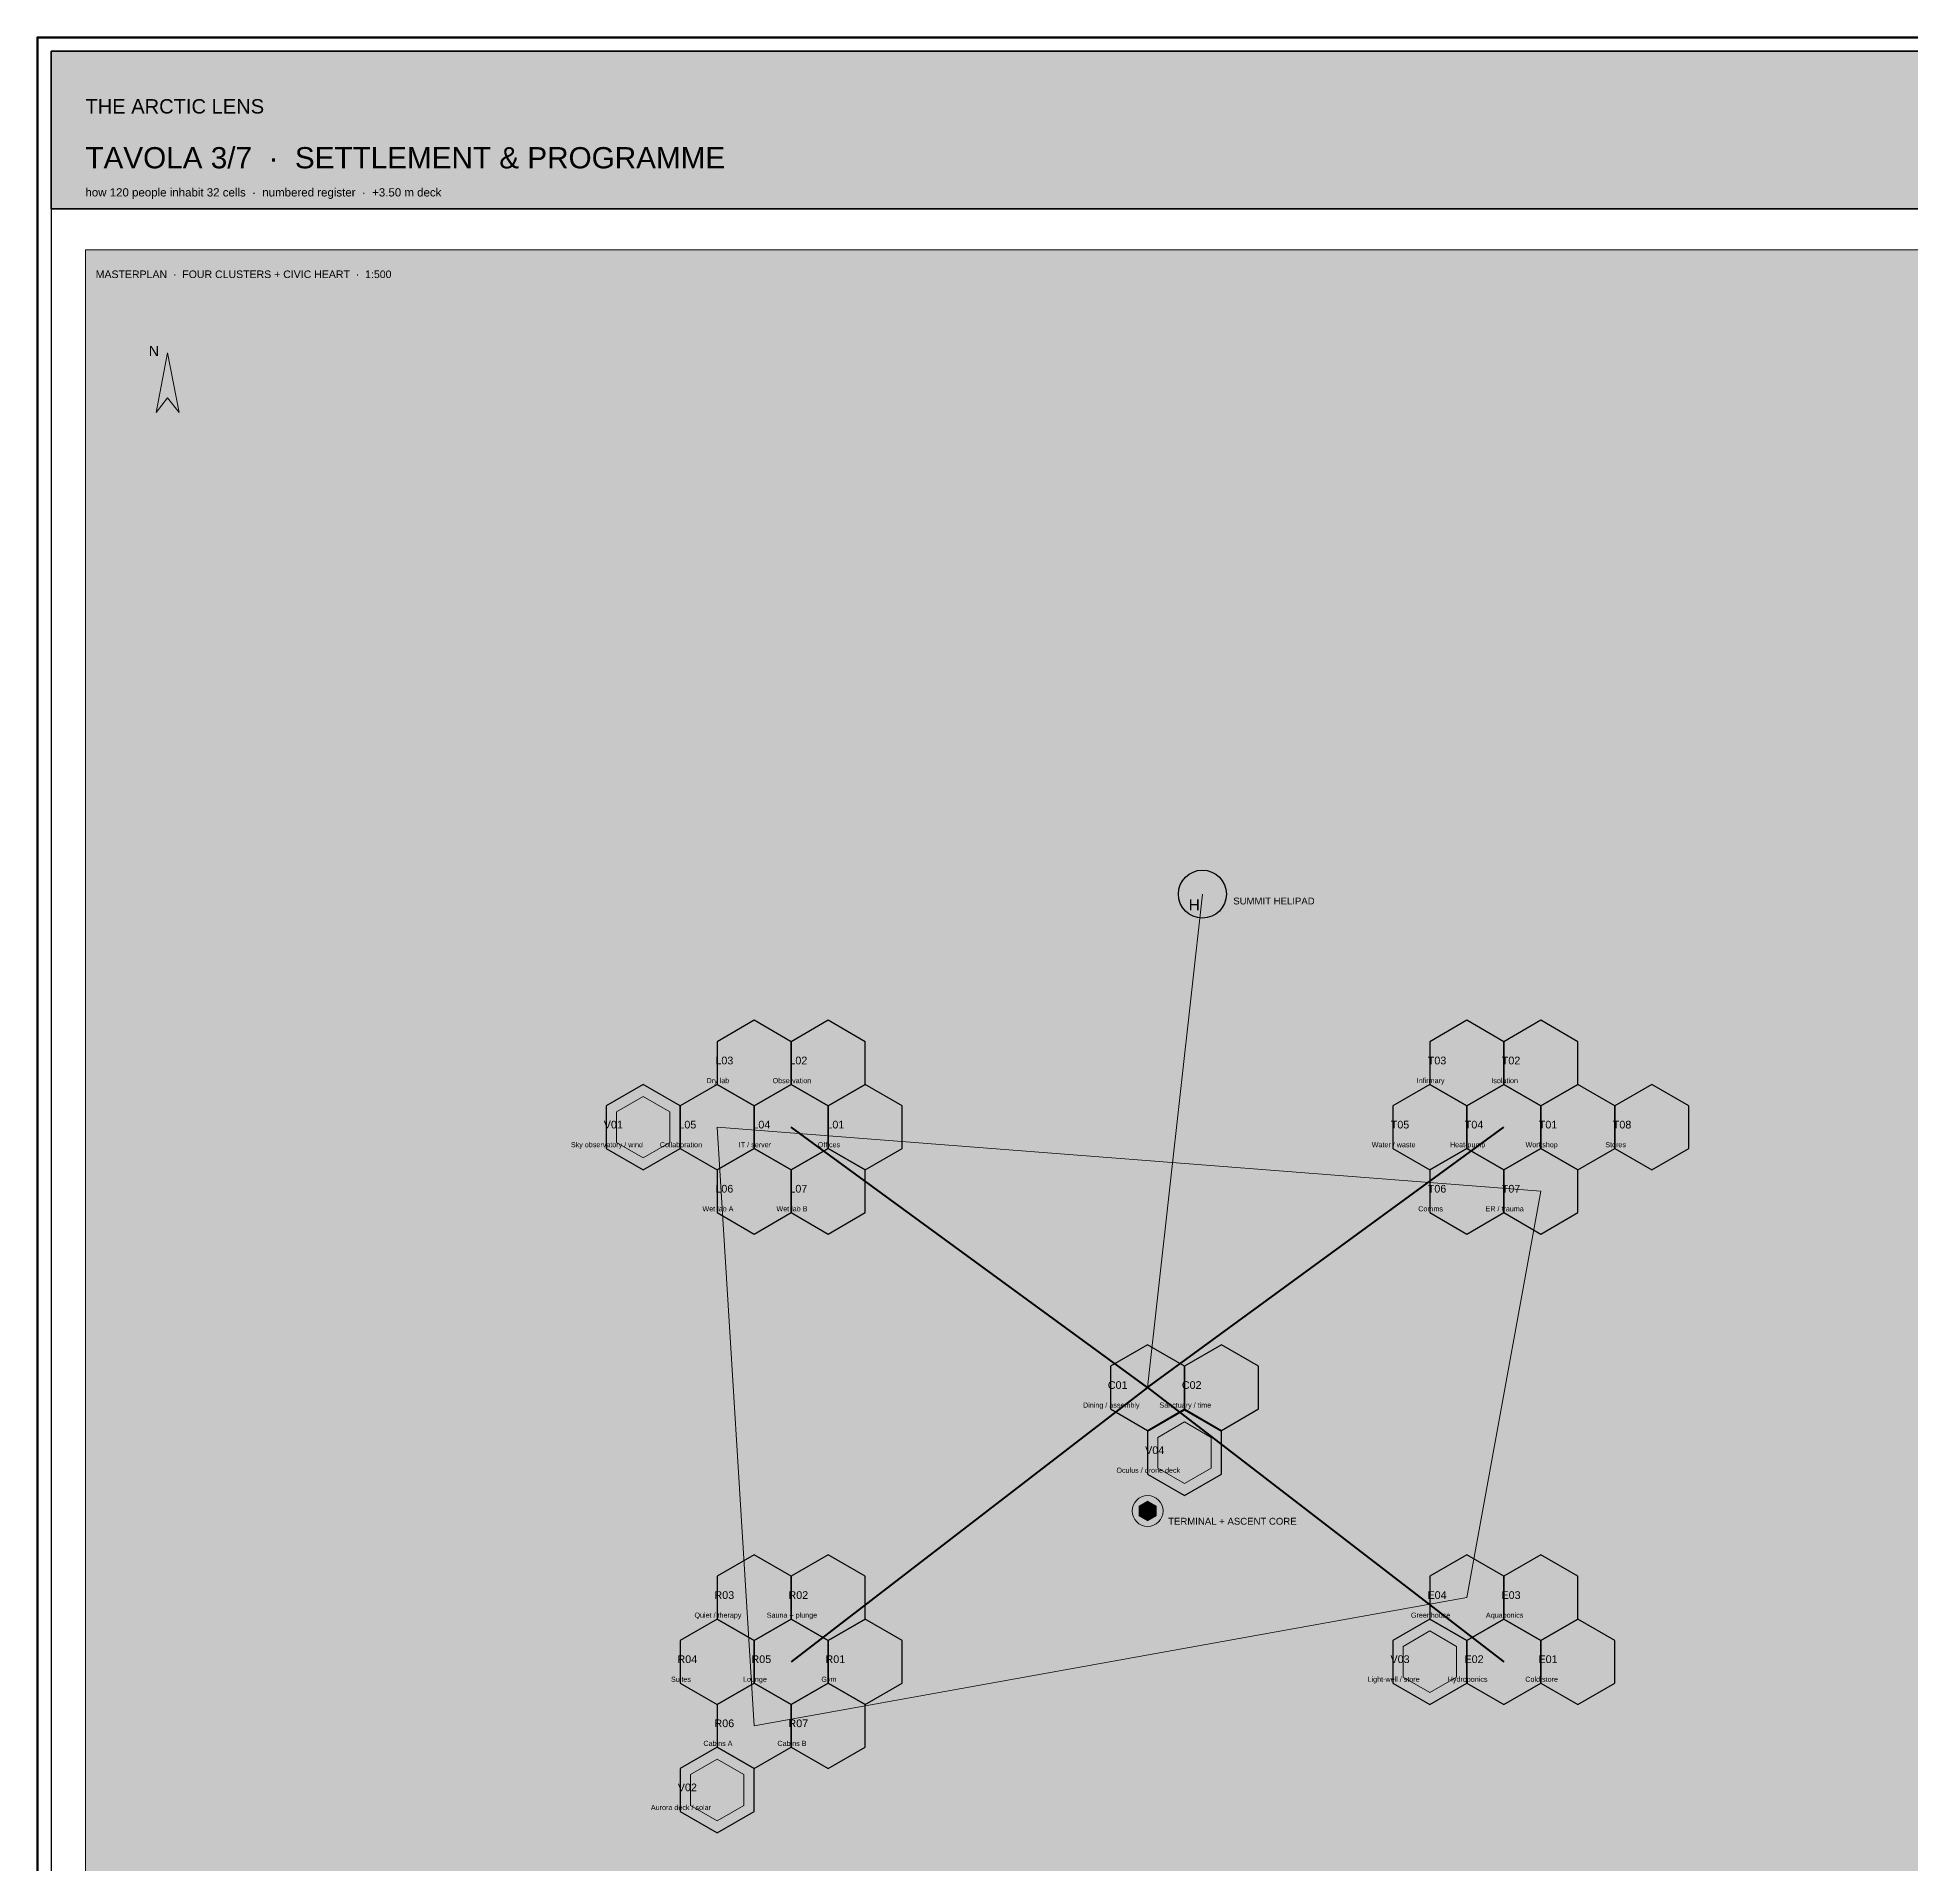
# Model space of a CAD drawing. Header units: millimetres. Extents: x 0 to 4200, y -1100 to 900.
# Drawn here: x 2200 to 2747, y 367 to 900 of the extents above; entities that cross this region are included whole.
import ezdxf

# ---------------------------------------------------------------- set-up
doc = ezdxf.new("R2010")
doc.units = ezdxf.units.MM
for name, color, linetype, lineweight, true_color in [('A-ANNO', 7, 'Continuous', 18, 0x20242a), ('A-HATCH', 7, 'Continuous', 9, 0xb4bac0), ('A-SHEET', 7, 'Continuous', 50, 0x142030), ('A-TITL', 7, 'Continuous', 35, 0x142030), ('A-WALL', 7, 'Continuous', 40, 0x20242a), ('C-AIR', 7, 'Continuous', 25, 0xc83c78), ('P-C', 7, 'Continuous', 25, 0xa0a5aa), ('P-E', 7, 'Continuous', 25, 0xaac346), ('P-H', 7, 'Continuous', 25, 0xe682aa), ('P-L', 7, 'Continuous', 25, 0xe88c32), ('P-R', 7, 'Continuous', 25, 0x4691d2), ('P-V', 7, 'Continuous', 25, 0xebaa2d)]:
    doc.layers.add(name, color=color, linetype=linetype, lineweight=lineweight, true_color=true_color)
doc.styles.add('ANNO', font='Arial.ttf')
doc.styles.add('TITLE', font='Arial.ttf')

msp = doc.modelspace()

# ---------------------------------------------------------------- hatches: boundary and pattern name
at = {"layer": 'A-HATCH', "true_color": 0x142030}
h = msp.add_hatch(color=7, dxfattribs=at)
h.dxf.hatch_style = 1
h.paths.add_polyline_path([(2204, 850), (3096, 850), (3096, 896), (2204, 896)])
at = {"layer": 'A-HATCH', "true_color": 0xfcfdfe}
h = msp.add_hatch(color=7, dxfattribs=at)
h.dxf.hatch_style = 1
h.paths.add_polyline_path([(2214, 246), (2834, 246), (2834, 838), (2214, 838)])
at = {"layer": 'A-HATCH', "true_color": 0x142030}
h = msp.add_hatch(color=7, dxfattribs=at)
h.dxf.hatch_style = 1
h.paths.add_polyline_path([(2238, 808), (2234.64, 790.6), (2238, 794.8)])
at = {"layer": 'A-HATCH', "true_color": 0xabcdea}
h = msp.add_hatch(color=7, dxfattribs=at)
h.dxf.hatch_style = 1
h.paths.add_polyline_path([(2420, 606.94), (2409.2, 613.18), (2398.4, 606.94), (2398.4, 594.47), (2409.2, 588.24), (2420, 594.47)])
h = msp.add_hatch(color=7, dxfattribs=at)
h.dxf.hatch_style = 1
h.paths.add_polyline_path([(2441.6, 606.94), (2430.8, 613.18), (2420, 606.94), (2420, 594.47), (2430.8, 588.24), (2441.6, 594.47)])
at = {"layer": 'A-HATCH', "true_color": 0xf4cba2}
h = msp.add_hatch(color=7, dxfattribs=at)
h.dxf.hatch_style = 1
h.paths.add_polyline_path([(2628, 606.94), (2617.2, 613.18), (2606.4, 606.94), (2606.4, 594.47), (2617.2, 588.24), (2628, 594.47)])
h = msp.add_hatch(color=7, dxfattribs=at)
h.dxf.hatch_style = 1
h.paths.add_polyline_path([(2649.6, 606.94), (2638.8, 613.18), (2628, 606.94), (2628, 594.47), (2638.8, 588.24), (2649.6, 594.47)])
at = {"layer": 'A-HATCH', "true_color": 0xf6d8a0}
h = msp.add_hatch(color=7, dxfattribs=at)
h.dxf.hatch_style = 1
h.paths.add_polyline_path([(2387.6, 588.24), (2376.8, 594.47), (2366, 588.24), (2366, 575.76), (2376.8, 569.53), (2387.6, 575.76)])
at = {"layer": 'A-HATCH', "true_color": 0xabcdea}
h = msp.add_hatch(color=7, dxfattribs=at)
h.dxf.hatch_style = 1
h.paths.add_polyline_path([(2409.2, 588.24), (2398.4, 594.47), (2387.6, 588.24), (2387.6, 575.76), (2398.4, 569.53), (2409.2, 575.76)])
h = msp.add_hatch(color=7, dxfattribs=at)
h.dxf.hatch_style = 1
h.paths.add_polyline_path([(2430.8, 588.24), (2420, 594.47), (2409.2, 588.24), (2409.2, 575.76), (2420, 569.53), (2430.8, 575.76)])
h = msp.add_hatch(color=7, dxfattribs=at)
h.dxf.hatch_style = 1
h.paths.add_polyline_path([(2452.4, 588.24), (2441.6, 594.47), (2430.8, 588.24), (2430.8, 575.76), (2441.6, 569.53), (2452.4, 575.76)])
at = {"layer": 'A-HATCH', "true_color": 0xf4cba2}
h = msp.add_hatch(color=7, dxfattribs=at)
h.dxf.hatch_style = 1
h.paths.add_polyline_path([(2617.2, 588.24), (2606.4, 594.47), (2595.6, 588.24), (2595.6, 575.76), (2606.4, 569.53), (2617.2, 575.76)])
h = msp.add_hatch(color=7, dxfattribs=at)
h.dxf.hatch_style = 1
h.paths.add_polyline_path([(2638.8, 588.24), (2628, 594.47), (2617.2, 588.24), (2617.2, 575.76), (2628, 569.53), (2638.8, 575.76)])
h = msp.add_hatch(color=7, dxfattribs=at)
h.dxf.hatch_style = 1
h.paths.add_polyline_path([(2660.4, 588.24), (2649.6, 594.47), (2638.8, 588.24), (2638.8, 575.76), (2649.6, 569.53), (2660.4, 575.76)])
h = msp.add_hatch(color=7, dxfattribs=at)
h.dxf.hatch_style = 1
h.paths.add_polyline_path([(2682, 588.24), (2671.2, 594.47), (2660.4, 588.24), (2660.4, 575.76), (2671.2, 569.53), (2682, 575.76)])
at = {"layer": 'A-HATCH', "true_color": 0xabcdea}
h = msp.add_hatch(color=7, dxfattribs=at)
h.dxf.hatch_style = 1
h.paths.add_polyline_path([(2420, 569.53), (2409.2, 575.76), (2398.4, 569.53), (2398.4, 557.06), (2409.2, 550.82), (2420, 557.06)])
h = msp.add_hatch(color=7, dxfattribs=at)
h.dxf.hatch_style = 1
h.paths.add_polyline_path([(2441.6, 569.53), (2430.8, 575.76), (2420, 569.53), (2420, 557.06), (2430.8, 550.82), (2441.6, 557.06)])
at = {"layer": 'A-HATCH', "true_color": 0xf4cba2}
h = msp.add_hatch(color=7, dxfattribs=at)
h.dxf.hatch_style = 1
h.paths.add_polyline_path([(2628, 569.53), (2617.2, 575.76), (2606.4, 569.53), (2606.4, 557.06), (2617.2, 550.82), (2628, 557.06)])
h = msp.add_hatch(color=7, dxfattribs=at)
h.dxf.hatch_style = 1
h.paths.add_polyline_path([(2649.6, 569.53), (2638.8, 575.76), (2628, 569.53), (2628, 557.06), (2638.8, 550.82), (2649.6, 557.06)])
at = {"layer": 'A-HATCH', "true_color": 0xd4d6d8}
h = msp.add_hatch(color=7, dxfattribs=at)
h.dxf.hatch_style = 1
h.paths.add_polyline_path([(2534.8, 512.24), (2524, 518.47), (2513.2, 512.24), (2513.2, 499.76), (2524, 493.53), (2534.8, 499.76)])
h = msp.add_hatch(color=7, dxfattribs=at)
h.dxf.hatch_style = 1
h.paths.add_polyline_path([(2556.4, 512.24), (2545.6, 518.47), (2534.8, 512.24), (2534.8, 499.76), (2545.6, 493.53), (2556.4, 499.76)])
at = {"layer": 'A-HATCH', "true_color": 0xf6d8a0}
h = msp.add_hatch(color=7, dxfattribs=at)
h.dxf.hatch_style = 1
h.paths.add_polyline_path([(2545.6, 493.23), (2534.8, 499.46), (2524, 493.23), (2524, 480.76), (2534.8, 474.52), (2545.6, 480.76)])
at = {"layer": 'A-HATCH', "true_color": 0x142030}
h = msp.add_hatch(color=7, dxfattribs=at)
h.dxf.hatch_style = 1
h.paths.add_polyline_path([(2526.6, 471.5), (2524, 473), (2521.4, 471.5), (2521.4, 468.5), (2524, 467), (2526.6, 468.5), (2526.6, 471.5), (2524, 473)])
at = {"layer": 'A-HATCH', "true_color": 0xf3c6d8}
h = msp.add_hatch(color=7, dxfattribs=at)
h.dxf.hatch_style = 1
h.paths.add_polyline_path([(2420, 450.94), (2409.2, 457.18), (2398.4, 450.94), (2398.4, 438.47), (2409.2, 432.24), (2420, 438.47)])
h = msp.add_hatch(color=7, dxfattribs=at)
h.dxf.hatch_style = 1
h.paths.add_polyline_path([(2441.6, 450.94), (2430.8, 457.18), (2420, 450.94), (2420, 438.47), (2430.8, 432.24), (2441.6, 438.47)])
at = {"layer": 'A-HATCH', "true_color": 0xd8e4ab}
h = msp.add_hatch(color=7, dxfattribs=at)
h.dxf.hatch_style = 1
h.paths.add_polyline_path([(2628, 450.94), (2617.2, 457.18), (2606.4, 450.94), (2606.4, 438.47), (2617.2, 432.24), (2628, 438.47)])
h = msp.add_hatch(color=7, dxfattribs=at)
h.dxf.hatch_style = 1
h.paths.add_polyline_path([(2649.6, 450.94), (2638.8, 457.18), (2628, 450.94), (2628, 438.47), (2638.8, 432.24), (2649.6, 438.47)])
at = {"layer": 'A-HATCH', "true_color": 0xf3c6d8}
h = msp.add_hatch(color=7, dxfattribs=at)
h.dxf.hatch_style = 1
h.paths.add_polyline_path([(2409.2, 432.24), (2398.4, 438.47), (2387.6, 432.24), (2387.6, 419.76), (2398.4, 413.53), (2409.2, 419.76)])
h = msp.add_hatch(color=7, dxfattribs=at)
h.dxf.hatch_style = 1
h.paths.add_polyline_path([(2430.8, 432.24), (2420, 438.47), (2409.2, 432.24), (2409.2, 419.76), (2420, 413.53), (2430.8, 419.76)])
h = msp.add_hatch(color=7, dxfattribs=at)
h.dxf.hatch_style = 1
h.paths.add_polyline_path([(2452.4, 432.24), (2441.6, 438.47), (2430.8, 432.24), (2430.8, 419.76), (2441.6, 413.53), (2452.4, 419.76)])
at = {"layer": 'A-HATCH', "true_color": 0xf6d8a0}
h = msp.add_hatch(color=7, dxfattribs=at)
h.dxf.hatch_style = 1
h.paths.add_polyline_path([(2617.2, 432.24), (2606.4, 438.47), (2595.6, 432.24), (2595.6, 419.76), (2606.4, 413.53), (2617.2, 419.76)])
at = {"layer": 'A-HATCH', "true_color": 0xd8e4ab}
h = msp.add_hatch(color=7, dxfattribs=at)
h.dxf.hatch_style = 1
h.paths.add_polyline_path([(2638.8, 432.24), (2628, 438.47), (2617.2, 432.24), (2617.2, 419.76), (2628, 413.53), (2638.8, 419.76)])
h = msp.add_hatch(color=7, dxfattribs=at)
h.dxf.hatch_style = 1
h.paths.add_polyline_path([(2660.4, 432.24), (2649.6, 438.47), (2638.8, 432.24), (2638.8, 419.76), (2649.6, 413.53), (2660.4, 419.76)])
at = {"layer": 'A-HATCH', "true_color": 0xf3c6d8}
h = msp.add_hatch(color=7, dxfattribs=at)
h.dxf.hatch_style = 1
h.paths.add_polyline_path([(2420, 413.53), (2409.2, 419.76), (2398.4, 413.53), (2398.4, 401.06), (2409.2, 394.82), (2420, 401.06)])
h = msp.add_hatch(color=7, dxfattribs=at)
h.dxf.hatch_style = 1
h.paths.add_polyline_path([(2441.6, 413.53), (2430.8, 419.76), (2420, 413.53), (2420, 401.06), (2430.8, 394.82), (2441.6, 401.06)])
at = {"layer": 'A-HATCH', "true_color": 0xf6d8a0}
h = msp.add_hatch(color=7, dxfattribs=at)
h.dxf.hatch_style = 1
h.paths.add_polyline_path([(2409.2, 394.82), (2398.4, 401.06), (2387.6, 394.82), (2387.6, 382.35), (2398.4, 376.12), (2409.2, 382.35)])

# ---------------------------------------------------------------- linework, layer by layer
at = {"layer": 'A-ANNO', "lineweight": 20, "true_color": 0x142030}
msp.add_lwpolyline([(2238, 808), (2234.64, 790.6), (2238, 794.8), (2241.36, 790.6)], close=True, dxfattribs=at)
at = {"layer": 'A-ANNO', "true_color": 0x142030}
msp.add_circle((2524, 470), 4.5, dxfattribs=at)
at = {"layer": 'A-SHEET', "lineweight": 70, "true_color": 0x142030}
msp.add_lwpolyline([(2200, 0), (3100, 0), (3100, 900), (2200, 900)], close=True, dxfattribs=at)
at = {"layer": 'A-SHEET', "lineweight": 25, "true_color": 0x142030}
msp.add_lwpolyline([(2204, 4), (3096, 4), (3096, 896), (2204, 896)], close=True, dxfattribs=at)
at = {"layer": 'A-SHEET', "lineweight": 13, "true_color": 0xb4bac0}
msp.add_lwpolyline([(2214, 246), (2834, 246), (2834, 838), (2214, 838)], close=True, dxfattribs=at)
at = {"layer": 'A-TITL'}
msp.add_lwpolyline([(2204, 850), (3096, 850), (3096, 896), (2204, 896)], close=True, dxfattribs=at)
at = {"layer": 'A-WALL', "lineweight": 40, "true_color": 0x5a646e}
for q in [(2420, 582), (2628, 582), (2420, 426), (2628, 426)]:
    msp.add_line((2524, 506), q, dxfattribs=at)
at = {"layer": 'C-AIR', "lineweight": 13, "true_color": 0xd23737}
msp.add_line((2540, 650), (2524, 506), dxfattribs=at)
at = {"layer": 'C-AIR', "true_color": 0xd23737}
msp.add_circle((2540, 650), 7, dxfattribs=at)
at = {"layer": 'P-C', "lineweight": 30, "true_color": 0xa0a5aa}
for points in [[(2534.8, 512.24), (2524, 518.47), (2513.2, 512.24), (2513.2, 499.76), (2524, 493.53), (2534.8, 499.76)], [(2556.4, 512.24), (2545.6, 518.47), (2534.8, 512.24), (2534.8, 499.76), (2545.6, 493.53), (2556.4, 499.76)]]:
    msp.add_lwpolyline(points, close=True, dxfattribs=at)
at = {"layer": 'P-E', "lineweight": 30, "true_color": 0xaac346}
for points in [[(2628, 450.94), (2617.2, 457.18), (2606.4, 450.94), (2606.4, 438.47), (2617.2, 432.24), (2628, 438.47)], [(2649.6, 450.94), (2638.8, 457.18), (2628, 450.94), (2628, 438.47), (2638.8, 432.24), (2649.6, 438.47)], [(2638.8, 432.24), (2628, 438.47), (2617.2, 432.24), (2617.2, 419.76), (2628, 413.53), (2638.8, 419.76)], [(2660.4, 432.24), (2649.6, 438.47), (2638.8, 432.24), (2638.8, 419.76), (2649.6, 413.53), (2660.4, 419.76)]]:
    msp.add_lwpolyline(points, close=True, dxfattribs=at)
at = {"layer": 'P-H', "lineweight": 30, "true_color": 0xe682aa}
for points in [[(2420, 450.94), (2409.2, 457.18), (2398.4, 450.94), (2398.4, 438.47), (2409.2, 432.24), (2420, 438.47)], [(2441.6, 450.94), (2430.8, 457.18), (2420, 450.94), (2420, 438.47), (2430.8, 432.24), (2441.6, 438.47)], [(2409.2, 432.24), (2398.4, 438.47), (2387.6, 432.24), (2387.6, 419.76), (2398.4, 413.53), (2409.2, 419.76)], [(2430.8, 432.24), (2420, 438.47), (2409.2, 432.24), (2409.2, 419.76), (2420, 413.53), (2430.8, 419.76)], [(2452.4, 432.24), (2441.6, 438.47), (2430.8, 432.24), (2430.8, 419.76), (2441.6, 413.53), (2452.4, 419.76)], [(2420, 413.53), (2409.2, 419.76), (2398.4, 413.53), (2398.4, 401.06), (2409.2, 394.82), (2420, 401.06)], [(2441.6, 413.53), (2430.8, 419.76), (2420, 413.53), (2420, 401.06), (2430.8, 394.82), (2441.6, 401.06)]]:
    msp.add_lwpolyline(points, close=True, dxfattribs=at)
at = {"layer": 'P-L', "lineweight": 30, "true_color": 0xe88c32}
for points in [[(2628, 606.94), (2617.2, 613.18), (2606.4, 606.94), (2606.4, 594.47), (2617.2, 588.24), (2628, 594.47)], [(2649.6, 606.94), (2638.8, 613.18), (2628, 606.94), (2628, 594.47), (2638.8, 588.24), (2649.6, 594.47)], [(2617.2, 588.24), (2606.4, 594.47), (2595.6, 588.24), (2595.6, 575.76), (2606.4, 569.53), (2617.2, 575.76)], [(2638.8, 588.24), (2628, 594.47), (2617.2, 588.24), (2617.2, 575.76), (2628, 569.53), (2638.8, 575.76)], [(2660.4, 588.24), (2649.6, 594.47), (2638.8, 588.24), (2638.8, 575.76), (2649.6, 569.53), (2660.4, 575.76)], [(2682, 588.24), (2671.2, 594.47), (2660.4, 588.24), (2660.4, 575.76), (2671.2, 569.53), (2682, 575.76)], [(2628, 569.53), (2617.2, 575.76), (2606.4, 569.53), (2606.4, 557.06), (2617.2, 550.82), (2628, 557.06)], [(2649.6, 569.53), (2638.8, 575.76), (2628, 569.53), (2628, 557.06), (2638.8, 550.82), (2649.6, 557.06)]]:
    msp.add_lwpolyline(points, close=True, dxfattribs=at)
at = {"layer": 'P-R', "lineweight": 30, "true_color": 0x4691d2}
for points in [[(2420, 606.94), (2409.2, 613.18), (2398.4, 606.94), (2398.4, 594.47), (2409.2, 588.24), (2420, 594.47)], [(2441.6, 606.94), (2430.8, 613.18), (2420, 606.94), (2420, 594.47), (2430.8, 588.24), (2441.6, 594.47)], [(2409.2, 588.24), (2398.4, 594.47), (2387.6, 588.24), (2387.6, 575.76), (2398.4, 569.53), (2409.2, 575.76)], [(2430.8, 588.24), (2420, 594.47), (2409.2, 588.24), (2409.2, 575.76), (2420, 569.53), (2430.8, 575.76)], [(2452.4, 588.24), (2441.6, 594.47), (2430.8, 588.24), (2430.8, 575.76), (2441.6, 569.53), (2452.4, 575.76)], [(2420, 569.53), (2409.2, 575.76), (2398.4, 569.53), (2398.4, 557.06), (2409.2, 550.82), (2420, 557.06)], [(2441.6, 569.53), (2430.8, 575.76), (2420, 569.53), (2420, 557.06), (2430.8, 550.82), (2441.6, 557.06)]]:
    msp.add_lwpolyline(points, close=True, dxfattribs=at)
at = {"layer": 'P-V', "lineweight": 25, "true_color": 0xebaa2d}
for points in [[(2387.6, 588.24), (2376.8, 594.47), (2366, 588.24), (2366, 575.76), (2376.8, 569.53), (2387.6, 575.76)], [(2545.6, 493.23), (2534.8, 499.46), (2524, 493.23), (2524, 480.76), (2534.8, 474.52), (2545.6, 480.76)], [(2617.2, 432.24), (2606.4, 438.47), (2595.6, 432.24), (2595.6, 419.76), (2606.4, 413.53), (2617.2, 419.76)], [(2409.2, 394.82), (2398.4, 401.06), (2387.6, 394.82), (2387.6, 382.35), (2398.4, 376.12), (2409.2, 382.35)]]:
    msp.add_lwpolyline(points, close=True, dxfattribs=at)
at = {"layer": 'P-V', "lineweight": 13, "true_color": 0xebaa2d}
for points in [[(2384.58, 586.49), (2376.8, 590.98), (2369.02, 586.49), (2369.02, 577.51), (2376.8, 573.02), (2384.58, 577.51)], [(2542.58, 491.48), (2534.8, 495.97), (2527.02, 491.48), (2527.02, 482.5), (2534.8, 478.01), (2542.58, 482.5)], [(2614.18, 430.49), (2606.4, 434.98), (2598.62, 430.49), (2598.62, 421.51), (2606.4, 417.02), (2614.18, 421.51)], [(2406.18, 393.08), (2398.4, 397.57), (2390.62, 393.08), (2390.62, 384.1), (2398.4, 379.61), (2406.18, 384.1)]]:
    msp.add_lwpolyline(points, close=True, dxfattribs=at)
at = {"layer": 'P-V', "lineweight": 20, "true_color": 0xd23737}
msp.add_lwpolyline([(2398.4, 582), (2638.8, 563.29), (2617.2, 444.71), (2409.2, 407.29)], close=True, dxfattribs=at)

# ---------------------------------------------------------------- texts
at = {"layer": 'A-ANNO', "color": 7, "true_color": 0x142030}
for s, insert, char_height, width, attachment_point, style in [('MASTERPLAN  ·  FOUR CLUSTERS + CIVIC HEART  ·  1:500', (2217, 832), 2.2, 614, 1, 'TITLE'), ('N', (2234, 810), 3, 12, 2, 'TITLE'), ('L03', (2400.47, 602.58), 2.245, 17.4591, 2, 'TITLE'), ('L02', (2422.07, 602.58), 2.245, 17.4591, 2, 'TITLE'), ('T03', (2608.47, 602.58), 2.245, 17.4591, 2, 'TITLE'), ('T02', (2630.07, 602.58), 2.245, 17.4591, 2, 'TITLE'), ('V01', (2368.07, 583.87), 2.245, 17.4591, 2, 'TITLE'), ('L05', (2389.67, 583.87), 2.245, 17.4591, 2, 'TITLE'), ('L04', (2411.27, 583.87), 2.245, 17.4591, 2, 'TITLE'), ('L01', (2432.87, 583.87), 2.245, 17.4591, 2, 'TITLE'), ('T05', (2597.67, 583.87), 2.245, 17.4591, 2, 'TITLE'), ('T04', (2619.27, 583.87), 2.245, 17.4591, 2, 'TITLE'), ('T01', (2640.87, 583.87), 2.245, 17.4591, 2, 'TITLE'), ('T08', (2662.47, 583.87), 2.245, 17.4591, 2, 'TITLE'), ('L06', (2400.47, 565.16), 2.245, 17.4591, 2, 'TITLE'), ('L07', (2422.07, 565.16), 2.245, 17.4591, 2, 'TITLE'), ('T06', (2608.47, 565.16), 2.245, 17.4591, 2, 'TITLE'), ('T07', (2630.07, 565.16), 2.245, 17.4591, 2, 'TITLE'), ('C01', (2515.27, 507.87), 2.245, 17.4591, 2, 'TITLE'), ('C02', (2536.87, 507.87), 2.245, 17.4591, 2, 'TITLE'), ('V04', (2526.07, 488.86), 2.245, 17.4591, 2, 'TITLE'), ('TERMINAL + ASCENT CORE', (2530, 468), 2, 70, 1, 'ANNO'), ('R03', (2400.47, 446.58), 2.245, 17.4591, 2, 'TITLE'), ('R02', (2422.07, 446.58), 2.245, 17.4591, 2, 'TITLE'), ('E04', (2608.47, 446.58), 2.245, 17.4591, 2, 'TITLE'), ('E03', (2630.07, 446.58), 2.245, 17.4591, 2, 'TITLE'), ('R04', (2389.67, 427.87), 2.245, 17.4591, 2, 'TITLE'), ('R05', (2411.27, 427.87), 2.245, 17.4591, 2, 'TITLE'), ('R01', (2432.87, 427.87), 2.245, 17.4591, 2, 'TITLE'), ('V03', (2597.67, 427.87), 2.245, 17.4591, 2, 'TITLE'), ('E02', (2619.27, 427.87), 2.245, 17.4591, 2, 'TITLE'), ('E01', (2640.87, 427.87), 2.245, 17.4591, 2, 'TITLE'), ('R06', (2400.47, 409.16), 2.245, 17.4591, 2, 'TITLE'), ('R07', (2422.07, 409.16), 2.245, 17.4591, 2, 'TITLE'), ('V02', (2389.67, 390.46), 2.245, 17.4591, 2, 'TITLE')]:
    msp.add_mtext(s, dxfattribs=dict(at, insert=insert, char_height=char_height, width=width, attachment_point=attachment_point, style=style))
at = {"layer": 'A-ANNO', "color": 7, "true_color": 0xd23737, "attachment_point": 1}
for s, insert, char_height, width, style in [('H', (2536, 648.5), 3.2, 12, 'TITLE'), ('SUMMIT HELIPAD', (2549, 649), 2, 50, 'ANNO')]:
    msp.add_mtext(s, dxfattribs=dict(at, insert=insert, char_height=char_height, width=width, style=style))
at = {"layer": 'A-ANNO', "color": 7, "true_color": 0x20242a, "width": 21.2003, "attachment_point": 2, "style": 'ANNO'}
for s, insert, char_height in [('Dry lab', (2398.6, 596.34), 1.496), ('Observation', (2420.2, 596.34), 1.4965), ('Infirmary', (2606.6, 596.34), 1.496), ('Isolation', (2628.2, 596.34), 1.496), ('Sky observatory / wind', (2366.2, 577.64), 1.4965), ('Collaboration', (2387.8, 577.64), 1.4965), ('IT / server', (2409.4, 577.64), 1.4965), ('Offices', (2431, 577.64), 1.496), ('Water / waste', (2595.8, 577.64), 1.4965), ('Heat-pump', (2617.4, 577.64), 1.496), ('Workshop', (2639, 577.64), 1.496), ('Stores', (2660.6, 577.64), 1.496), ('Wet lab A', (2398.6, 558.93), 1.496), ('Wet lab B', (2420.2, 558.93), 1.496), ('Comms', (2606.6, 558.93), 1.496), ('ER / trauma', (2628.2, 558.93), 1.4965), ('Dining / assembly', (2513.4, 501.64), 1.4965), ('Sanctuary / time', (2535, 501.64), 1.4965), ('Oculus / drone deck', (2524.2, 482.63), 1.4965), ('Quiet / therapy', (2398.6, 440.34), 1.4965), ('Sauna + plunge', (2420.2, 440.34), 1.4965), ('Greenhouse', (2606.6, 440.34), 1.496), ('Aquaponics', (2628.2, 440.34), 1.496), ('Suites', (2387.8, 421.64), 1.496), ('Lounge', (2409.4, 421.64), 1.496), ('Gym', (2431, 421.64), 1.496), ('Light-well / store', (2595.8, 421.64), 1.4965), ('Hydroponics', (2617.4, 421.64), 1.4965), ('Cold store', (2639, 421.64), 1.496), ('Cabins A', (2398.6, 402.93), 1.496), ('Cabins B', (2420.2, 402.93), 1.496), ('Aurora deck / solar', (2387.8, 384.22), 1.4965)]:
    msp.add_mtext(s, dxfattribs=dict(at, insert=insert, char_height=char_height))
at = {"layer": 'A-TITL', "color": 7, "true_color": 0xffffff, "attachment_point": 1, "style": 'TITLE'}
for s, insert, char_height, width in [('THE ARCTIC LENS', (2214, 882), 4.2, 200), ('TAVOLA 3/7  ·  SETTLEMENT & PROGRAMME', (2214, 868), 6.2, 620)]:
    msp.add_mtext(s, dxfattribs=dict(at, insert=insert, char_height=char_height, width=width))
at = {"layer": 'A-TITL', "color": 7, "true_color": 0xc8d2dc, "insert": (2214, 856), "char_height": 2.4, "width": 700, "attachment_point": 1, "style": 'ANNO'}
msp.add_mtext('how 120 people inhabit 32 cells  ·  numbered register  ·  +3.50 m deck', dxfattribs=at)

doc.saveas('drawing.dxf')
